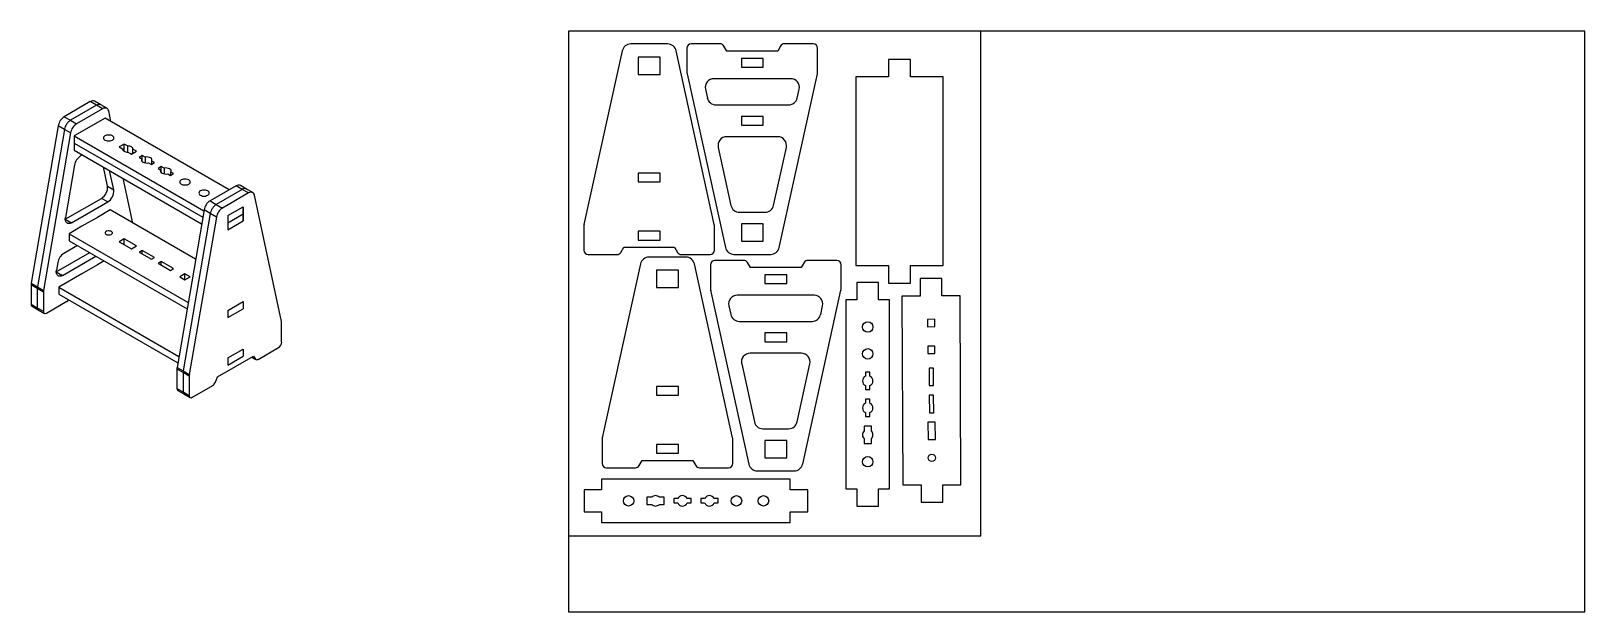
# Model space of a CAD drawing. Header units: millimetres. Extents: x -352 to 718, y -93 to 307.
import ezdxf

# ---------------------------------------------------------------- set-up
doc = ezdxf.new("R2010")
doc.units = ezdxf.units.MM
doc.layers.get('0').update_dxf_attribs({"color": 18, "true_color": 0x000000})
doc.layers.add('Standard', color=18, linetype='Continuous', true_color=0x000000)

msp = doc.modelspace()

# ---------------------------------------------------------------- linework, layer by layer
at = {"color": 18, "linetype": 'Continuous', "lineweight": 25, "true_color": 0x000000}
for p, q in [((54.8, 293.6), (28.5, 174)), ((118.2, 174), (91.9, 293.6)), ((99.4, 295.5), (99.4, 279.1)), ((122.3, 298.5), (102.4, 298.5)), ((186.4, 298.5), (166.5, 298.5)), ((189.4, 279.1), (189.4, 295.5)), ((99.6, 277.9), (125.9, 158.2)), ((170.8, 274.5), (118, 274.5)), ((163, 158.2), (189.3, 277.9)), ((-311.5, 258.7), (-329.4, 248.3)), ((-307.2, 256.2), (-311.5, 258.7)), ((-304.2, 256.5), (-308.5, 259)), ((112.1, 267.2), (113.5, 261.2)), ((175.4, 261.2), (176.7, 267.2)), ((-329.4, 248.3), (-325.2, 245.9)), ((-307.2, 256.2), (-325.2, 245.9)), ((-303, 253.8), (-320.9, 243.4)), ((-303, 253.8), (-307.2, 256.2)), ((-301.3, 247.4), (-306.6, 244.3)), ((-300, 254.1), (-304.2, 256.5)), ((-215.8, 198), (-301.3, 247.4)), ((-297.3, 245), (-298.8, 252.3)), ((119.3, 256.5), (169.5, 256.5)), ((-333.5, 242.1), (-352.2, 133.6)), ((-329.3, 239.6), (-347.9, 131.2)), ((-325.1, 237.2), (-343.7, 128.7)), ((-329.3, 239.6), (-333.5, 242.1)), ((-325.1, 237.2), (-329.3, 239.6)), ((-325.2, 245.9), (-320.9, 243.4)), ((-317.3, 238.2), (-322.6, 235.1)), ((-306.6, 244.3), (-317.3, 238.2)), ((-322.6, 235.1), (-233.2, 183.5)), ((-322.6, 235.1), (-322.6, 230.2)), ((-322.6, 230.2), (-234, 179.1)), ((-322.6, 230.2), (-322.6, 225.3)), ((-322.6, 225.3), (-234.8, 174.6)), ((-288.2, 229.5), (-291.7, 227.5)), ((-291.7, 227.5), (-289.3, 226.1)), ((-289.3, 226), (-289.3, 226.1)), ((-285.8, 228.2), (-288.2, 229.5)), ((-288.2, 224.6), (-288.2, 229.5)), ((-285.8, 228.2), (-285.8, 224)), ((-279.7, 224.6), (-282.1, 226)), ((-282.1, 223.3), (-282.1, 226)), ((120.9, 227.2), (129.7, 187.2)), ((162, 234.5), (126.8, 234.5)), ((159.1, 187.2), (167.9, 227.2)), ((-322.3, 215.1), (-328.6, 178.8)), ((-316.9, 222), (-318.2, 221.3)), ((-287.6, 224.3), (-288.2, 224.6)), ((-288.2, 224.6), (-288.2, 224.6)), ((-288.2, 224.6), (-288.2, 224.6)), ((-285.6, 224), (-283.2, 222.6)), ((-283.2, 222.6), (-279.7, 224.6)), ((-275.7, 221.6), (-277.9, 220.3)), ((-277.9, 220.3), (-275.9, 219.2)), ((-275.9, 217.8), (-275.9, 219.2)), ((-273.8, 220.4), (-275.7, 221.6)), ((-275.7, 217.5), (-275.7, 221.6)), ((-273.8, 220.4), (-273.8, 216.5)), ((-271.3, 216.5), (-269.4, 215.4)), ((-269.4, 215.4), (-267.3, 216.7)), ((-267.3, 216.7), (-269.2, 217.8)), ((-269.2, 215.5), (-269.2, 217.8)), ((-299.6, 200.4), (-302.4, 213.7)), ((-295.3, 198), (-298.2, 211.2)), ((-282.3, 175.1), (-288.9, 205.9)), ((-262.6, 214), (-264.7, 212.7)), ((-264.7, 212.7), (-262.8, 211.6)), ((-262.8, 210.2), (-262.8, 211.6)), ((-260.7, 212.9), (-262.6, 214)), ((-262.6, 209.9), (-262.6, 214)), ((-260.7, 212.9), (-260.7, 209)), ((-258.2, 209), (-256.2, 207.9)), ((-256.2, 207.9), (-254.1, 209.1)), ((-254.1, 209.1), (-256, 210.2)), ((-256, 208), (-256, 210.2)), ((-299.6, 200.4), (-295.3, 198)), ((-211.1, 200.7), (-229, 190.3)), ((-206.8, 198.2), (-224.7, 187.9)), ((-202.6, 195.8), (-220.5, 185.4)), ((-206.8, 198.2), (-211.1, 200.7)), ((-203.8, 198.5), (-208.1, 201)), ((-202.6, 195.8), (-206.8, 198.2)), ((-199.6, 196.1), (-203.8, 198.5)), ((-179.8, 107.4), (-198.4, 194.3)), ((-328.7, 177.7), (-303.7, 192.1)), ((-324.4, 175.3), (-299.5, 189.6)), ((-297.8, 184.1), (-306.6, 179)), ((-299.5, 189.6), (-303.7, 192.1)), ((-239, 150.1), (-297.8, 184.1)), ((-233.1, 184.1), (-251.7, 75.7)), ((-228.9, 181.7), (-233.1, 184.1)), ((-229, 190.3), (-224.7, 187.9)), ((-224.7, 187.9), (-220.5, 185.4)), ((-216.8, 180.2), (-206.2, 186.3)), ((-206.2, 186.3), (-206.2, 181.4)), ((-206.2, 176.5), (-206.2, 186.3)), ((135.6, 182.5), (153.2, 182.5)), ((-328.7, 177.7), (-324.4, 175.3)), ((-317.3, 172.9), (-326.1, 167.7)), ((-306.6, 179), (-317.3, 172.9)), ((-228.9, 181.7), (-247.5, 73.2)), ((-224.6, 179.2), (-243.3, 70.8)), ((-224.6, 179.2), (-228.9, 181.7)), ((-216.8, 175.3), (-206.2, 181.4)), ((-216.8, 180.2), (-216.8, 175.3)), ((-216.8, 180.2), (-216.8, 170.4)), ((-216.8, 170.4), (-206.2, 176.5)), ((-216.8, 175.3), (-216.8, 170.4)), ((-206.2, 181.4), (-206.2, 176.5)), ((28.4, 172.7), (28.4, 156.4)), ((118.4, 156.4), (118.4, 172.7)), ((-326.1, 167.7), (-244.1, 120.4)), ((-326.1, 167.7), (-326.1, 162.8)), ((-326.1, 162.8), (-244.8, 115.9)), ((-288.2, 164.2), (-291.7, 162.2)), ((-291.7, 162.2), (-283.2, 157.3)), ((-279.7, 159.3), (-288.2, 164.2)), ((-288.2, 160.1), (-288.2, 164.2)), ((-334.9, 141.4), (-311.9, 154.7)), ((-330.6, 139), (-307.7, 152.2)), ((-320.4, 159.6), (-329.7, 154.2)), ((-283.2, 157.3), (-279.7, 159.3)), ((-275.7, 156.2), (-277.9, 155)), ((-277.9, 155), (-269.4, 150.1)), ((-267.3, 151.3), (-275.7, 156.2)), ((-275.7, 153.8), (-275.7, 156.2)), ((-269.4, 150.1), (-267.3, 151.3)), ((31.4, 153.4), (51.3, 153.4)), ((95.5, 153.4), (115.4, 153.4)), ((-334.9, 141.4), (-330.6, 139)), ((-333.8, 148), (-334.8, 142.6)), ((-317.3, 140.2), (-333.2, 131)), ((-306.6, 146.3), (-317.3, 140.2)), ((-302, 149), (-306.6, 146.3)), ((-262.6, 148.6), (-264.7, 147.4)), ((-264.7, 147.4), (-256.2, 142.5)), ((-254.1, 143.8), (-262.6, 148.6)), ((-262.6, 146.2), (-262.6, 148.6)), ((-256.2, 142.5), (-254.1, 143.8)), ((-246.3, 140), (-249.8, 138)), ((-242.8, 138), (-246.3, 140)), ((-246.3, 136), (-246.3, 140)), ((67.4, 146.9), (41.1, 27.2)), ((130.8, 27.2), (104.5, 146.9)), ((115.6, 146.4), (115.6, 130)), ((138.4, 149.4), (118.6, 149.4)), ((202.6, 149.4), (182.7, 149.4)), ((205.6, 130), (205.6, 146.4)), ((-348, 130.1), (-352.3, 132.5)), ((-352.3, 132.5), (-352.3, 119.2)), ((-352.2, 133.6), (-347.9, 131.2)), ((-348, 130.1), (-348, 116.7)), ((-343.8, 127.6), (-348, 130.1)), ((-347.9, 131.2), (-343.7, 128.7)), ((-333.2, 131), (-250.4, 83.3)), ((-333.2, 131), (-333.2, 126.1)), ((-249.8, 138), (-246.3, 136)), ((-246.3, 136), (-242.8, 138)), ((115.7, 128.8), (142, 9.1)), ((179.1, 9.1), (205.4, 128.8)), ((-352.3, 119.2), (-348, 116.7)), ((-351.6, 117.8), (-347.4, 115.3)), ((-343.8, 127.6), (-343.8, 114.3)), ((-341.6, 113), (-327.6, 121.2)), ((-333.2, 126.1), (-251.2, 78.8)), ((-216.8, 114.9), (-206.2, 121)), ((-206.2, 121), (-206.2, 116.1)), ((128.3, 118.1), (129.6, 112.1)), ((187, 125.4), (134.1, 125.4)), ((191.5, 112.1), (192.8, 118.1)), ((-348, 116.7), (-343.8, 114.3)), ((-347.4, 115.3), (-343.1, 112.9)), ((-216.8, 110), (-206.2, 116.1)), ((-216.8, 114.9), (-216.8, 110)), ((135.5, 107.4), (185.6, 107.4)), ((-179.7, 93), (-179.7, 106.4)), ((-216.8, 82.2), (-206.2, 88.3)), ((-206.2, 88.3), (-206.2, 83.4)), ((-195.9, 81.2), (-181.8, 89.4)), ((-251.7, 75.7), (-247.5, 73.2)), ((-223.9, 69.2), (-199.2, 83.4)), ((-216.8, 77.3), (-206.2, 83.4)), ((-216.8, 82.2), (-216.8, 77.3)), ((-200.3, 82.8), (-197.4, 81.1)), ((-199.2, 83.4), (-197.7, 81.4)), ((137.1, 78.1), (145.9, 38.1)), ((178.2, 85.4), (142.9, 85.4)), ((175.2, 38.1), (184, 78.1)), ((-247.6, 72.1), (-251.8, 74.5)), ((-251.8, 74.5), (-251.8, 61.2)), ((-243.4, 69.7), (-247.6, 72.1)), ((-247.6, 72.1), (-247.6, 58.8)), ((-247.5, 73.2), (-243.3, 70.8)), ((-243.4, 69.7), (-243.4, 56.3)), ((-225.3, 65.5), (-223.9, 69.2)), ((-251.8, 61.2), (-247.6, 58.8)), ((-251.2, 59.8), (-247, 57.4)), ((-247.6, 58.8), (-243.4, 56.3)), ((-247, 57.4), (-242.7, 54.9)), ((-241.2, 55.1), (-227.2, 63.2)), ((151.7, 33.4), (169.4, 33.4)), ((41, 26), (41, 9.6)), ((131, 9.6), (131, 26)), ((44, 6.6), (63.9, 6.6)), ((108.1, 6.6), (128, 6.6))]:
    msp.add_line(p, q, dxfattribs=at)
at = {"color": 8, "linetype": 'Continuous', "lineweight": 25, "true_color": 0x808080}
msp.add_line((-200.2, 82.8), (-197.7, 81.4), dxfattribs=at)
at = {"color": 18, "linetype": 'Continuous', "lineweight": 25, "true_color": 0x000000}
for points in [[(86.1, 298.4), (60.7, 298.4)], [(163.9, 297), (161.9, 293.5), (126.9, 293.5), (124.9, 297)], [(-298.8, 252.3), (-299.1, 253), (-299.4, 253.5), (-299.8, 253.9), (-300.3, 254.2), (-300.9, 254.3), (-301.6, 254.3), (-302.3, 254.1), (-303, 253.8)], [(-289.3, 226.1), (-289.2, 225.7), (-289, 225.3), (-288.7, 224.9), (-288.2, 224.6), (-287.7, 224.3), (-287, 224.1), (-286.3, 224), (-285.6, 224)], [(-282.1, 226), (-282.1, 226.5), (-282.3, 226.9), (-282.7, 227.2), (-283.1, 227.5), (-283.7, 227.8), (-284.3, 228), (-285, 228.1), (-285.8, 228.2)], [(-283.1, 222.6), (-283.7, 222.9), (-283.8, 222.9)], [(-283.1, 222.6), (-283.7, 222.9), (-283.8, 222.9)], [(-275.9, 219.2), (-276.1, 218.6), (-276.1, 218), (-275.7, 217.5), (-275.1, 217), (-274.3, 216.7), (-273.3, 216.5), (-272.3, 216.4), (-271.3, 216.5)], [(-269.2, 217.8), (-269, 218.3), (-269, 218.9), (-269.4, 219.5), (-270, 220), (-270.8, 220.3), (-271.8, 220.5), (-272.8, 220.6), (-273.8, 220.4)], [(-262.8, 211.6), (-263, 211.1), (-262.9, 210.5), (-262.6, 209.9), (-262, 209.4), (-261.1, 209.1), (-260.2, 208.9), (-259.2, 208.8), (-258.2, 209)], [(-256, 210.2), (-255.8, 210.8), (-255.9, 211.4), (-256.3, 211.9), (-256.9, 212.4), (-257.7, 212.7), (-258.7, 212.9), (-259.7, 213), (-260.7, 212.9)], [(-198.4, 194.3), (-198.6, 195), (-199, 195.6), (-199.4, 196), (-199.9, 196.2), (-200.5, 196.4), (-201.2, 196.3), (-201.9, 196.1), (-202.6, 195.8)], [(-324.4, 175.3), (-325.3, 174.8), (-326.2, 174.7), (-327, 174.8), (-327.7, 175.2), (-328.2, 175.8), (-328.5, 176.6), (-328.7, 177.7), (-328.6, 178.8)], [(53.9, 154.9), (55.9, 158.4), (90.9, 158.4), (92.9, 154.9)], [(98.7, 151.6), (73.3, 151.6)], [(131.8, 153.5), (157.1, 153.5)], [(-330.6, 139), (-331.6, 138.6), (-332.5, 138.4), (-333.3, 138.5), (-333.9, 138.9), (-334.4, 139.5), (-334.8, 140.4), (-334.9, 141.4), (-334.8, 142.6)], [(180.1, 147.9), (178.1, 144.4), (143.1, 144.4), (141, 147.9)], [(225.4, 69.7), (225.4, 72.4), (222.4, 72.4), (222.4, 69.7)], [(222.4, 63.1), (222.4, 60.4), (225.4, 60.4), (225.4, 63.1)], [(225.4, 51.1), (225.4, 53.8), (222.4, 53.8), (222.4, 51.1)], [(222.4, 44.6), (222.4, 41.8), (225.4, 41.8), (225.4, 44.6)], [(226.4, 31.8), (226.4, 35.3), (221.4, 35.3), (221.4, 31.8)], [(221.4, 26.7), (221.4, 23.3), (226.4, 23.3), (226.4, 26.7)], [(66.5, 8.1), (68.5, 11.6), (103.5, 11.6), (105.5, 8.1)], [(147.9, 4.4), (173.2, 4.4)], [(75.2, -13.7), (71.8, -13.7), (71.8, -18.7), (75.2, -18.7)], [(80.4, -18.7), (83.8, -18.7), (83.8, -13.7), (80.4, -13.7)], [(93.1, -14.7), (90.3, -14.7), (90.3, -17.7), (93.1, -17.7)], [(99.6, -17.7), (102.3, -17.7), (102.3, -14.7), (99.6, -14.7)], [(111.6, -14.7), (108.9, -14.7), (108.9, -17.7), (111.6, -17.7)], [(118.2, -17.7), (120.9, -17.7), (120.9, -14.7), (118.2, -14.7)]]:
    msp.add_lwpolyline(points, dxfattribs=at)
for points in [[(80.9, 277.4), (80.9, 289.4), (65.9, 289.4), (65.9, 277.4)], [(136.9, 288.5), (136.9, 282.5), (151.9, 282.5), (151.9, 288.5)], [(215.8, 275.8), (215.8, 145.8), (238.3, 145.8), (238.3, 133.8), (253.3, 133.8), (253.3, 145.8), (275.8, 145.8), (275.8, 275.8), (253.3, 275.8), (253.3, 287.8), (238.3, 287.8), (238.3, 275.8)], [(136.9, 248.5), (136.9, 242.5), (151.9, 242.5), (151.9, 248.5)], [(-301.4, 232.2), (-300.6, 231.9), (-299.8, 231.6), (-298.8, 231.6), (-297.9, 231.6), (-297, 231.9), (-296.3, 232.2), (-295.7, 232.6), (-295.3, 233.1), (-295.2, 233.7), (-295.3, 234.2), (-295.7, 234.7), (-296.3, 235.1), (-297, 235.5), (-297.9, 235.7), (-298.8, 235.7), (-299.8, 235.7), (-300.6, 235.5), (-301.4, 235.1), (-301.9, 234.7), (-302.3, 234.2), (-302.4, 233.7), (-302.3, 233.1), (-301.9, 232.6)], [(-248.8, 201.9), (-248.1, 201.5), (-247.2, 201.3), (-246.3, 201.3), (-245.4, 201.3), (-244.5, 201.5), (-243.7, 201.9), (-243.2, 202.3), (-242.8, 202.8), (-242.7, 203.3), (-242.8, 203.9), (-243.2, 204.4), (-243.7, 204.8), (-244.5, 205.1), (-245.4, 205.3), (-246.3, 205.4), (-247.2, 205.3), (-248.1, 205.1), (-248.8, 204.8), (-249.4, 204.4), (-249.8, 203.9), (-249.9, 203.3), (-249.8, 202.8), (-249.4, 202.3)], [(80.9, 203.4), (80.9, 209.4), (65.9, 209.4), (65.9, 203.4)], [(-235.7, 194.3), (-235, 194), (-234.1, 193.7), (-233.2, 193.7), (-232.2, 193.7), (-231.4, 194), (-230.6, 194.3), (-230, 194.7), (-229.7, 195.2), (-229.6, 195.7), (-229.7, 196.3), (-230, 196.8), (-230.6, 197.2), (-231.4, 197.5), (-232.2, 197.8), (-233.2, 197.8), (-234.1, 197.8), (-235, 197.5), (-235.7, 197.2), (-236.3, 196.8), (-236.6, 196.3), (-236.8, 195.7), (-236.6, 195.2), (-236.3, 194.7)], [(136.9, 174.5), (136.9, 162.5), (151.9, 162.5), (151.9, 174.5)], [(-300.6, 167.3), (-300, 167), (-299.2, 166.9), (-298.4, 166.9), (-297.7, 167), (-297.1, 167.3), (-296.6, 167.7), (-296.3, 168.1), (-296.3, 168.6), (-296.6, 169), (-297.1, 169.4), (-297.7, 169.6), (-298.4, 169.8), (-299.2, 169.8), (-300, 169.6), (-300.6, 169.4), (-301, 169), (-301.3, 168.6), (-301.3, 168.1), (-301, 167.7)], [(80.9, 163.4), (80.9, 169.4), (65.9, 169.4), (65.9, 163.4)], [(93.5, 130.6), (93.5, 142.6), (78.5, 142.6), (78.5, 130.6)], [(153.1, 139.4), (153.1, 133.4), (168.1, 133.4), (168.1, 139.4)], [(231.4, -19.9), (231.4, -7.9), (238.9, -7.9), (238.9, 122.1), (231.4, 122.1), (231.4, 134.1), (216.4, 134.1), (216.4, 122.1), (208.9, 122.1), (208.9, -7.9), (216.4, -7.9), (216.4, -19.9)], [(288.1, -5.1), (287.5, 124.9), (275, 124.9), (275, 136.9), (260, 136.8), (260, 124.8), (247.5, 124.7), (248.1, -5.3), (260.6, -5.2), (260.6, -17.2), (275.6, -17.1), (275.6, -5.1)], [(265.1, 108.7), (265.1, 103.7), (270.1, 103.8), (270.1, 108.8)], [(153.1, 99.4), (153.1, 93.4), (168.1, 93.4), (168.1, 99.4)], [(265.2, 90.2), (265.2, 85.2), (270.2, 85.2), (270.2, 90.2)], [(266.3, 75.1), (266.3, 63.1), (269.3, 63.1), (269.3, 75.1)], [(93.5, 56.6), (93.5, 62.6), (78.5, 62.6), (78.5, 56.6)], [(266.3, 56.5), (266.4, 44.5), (269.4, 44.5), (269.3, 56.5)], [(265.4, 38), (265.5, 26), (270.5, 26), (270.4, 38)], [(93.5, 16.6), (93.5, 22.6), (78.5, 22.6), (78.5, 16.6)], [(153.1, 25.4), (153.1, 13.4), (168.1, 13.4), (168.1, 25.4)], [(28.6, -23.7), (40.6, -23.7), (40.6, -31.2), (170.6, -31.2), (170.6, -23.7), (182.6, -23.7), (182.6, -8.7), (170.6, -8.7), (170.6, -1.2), (40.6, -1.2), (40.6, -8.7), (28.6, -8.7)]]:
    msp.add_lwpolyline(points, close=True, dxfattribs=at)
for centre, radius in [((223.9, 103.5), 3.6), ((223.9, 85), 3.6), ((223.9, 10.7), 3.6), ((268, 13.4), 2.5), ((59.2, -16.2), 3.6), ((133.5, -16.2), 3.6), ((152.1, -16.2), 3.6)]:
    msp.add_circle(centre, radius, dxfattribs=at)
for centre, radius, start, end in [((60.7, 292.4), 6, 90, 167.5926), ((86.1, 292.4), 6, 12.4074, 90), ((102.4, 295.5), 3, 90, 180), ((122.3, 295.5), 3, 30, 90), ((166.5, 295.5), 3, 90, 150), ((186.4, 295.5), 3, 0, 90), ((105.4, 279.1), 6, 180, 192.4074), ((183.4, 279.1), 6, 347.5926, 0), ((118, 268.5), 6, 90, 192.4074), ((170.8, 268.5), 6, 347.5926, 90), ((-309.7, 256.3), 2.95, 64.9619, 126.3483), ((119.3, 262.5), 6, 192.4074, 270), ((169.5, 262.5), 6, 270, 347.5926), ((-324.3, 240.4), 9.4, 122.9292, 169.8883), ((-305.5, 253.7), 3.03, 65.8099, 125.5003), ((-305.5, 253.8), 2.95, 64.9619, 126.3483), ((-320, 238), 9.4, 122.9292, 169.8883), ((-315.8, 235.5), 9.4, 122.9292, 169.8883), ((126.8, 228.5), 6, 90, 192.4074), ((162, 228.5), 6, 347.5926, 90), ((-313.1, 213.4), 9.4, 122.929, 169.8884), ((-308.4, 199.6), 8.81, 301.6555, 5.527), ((-304.1, 197.1), 8.81, 301.6555, 5.527), ((-209.3, 198.3), 2.95, 64.9619, 126.3483), ((-205.1, 195.9), 2.95, 64.9619, 126.3483), ((-205.1, 195.8), 3.03, 65.8099, 125.5003), ((-223.9, 182.5), 9.4, 122.9292, 169.8883), ((-219.6, 180), 9.4, 122.9292, 169.8883), ((-215.4, 177.6), 9.4, 122.9292, 169.8883), ((135.6, 188.5), 6, 192.4074, 270), ((153.2, 188.5), 6, 270, 347.5926), ((34.4, 172.7), 6, 167.5926, 180), ((112.4, 172.7), 6, 0, 12.4074), ((-324.6, 146.3), 9.4, 122.9289, 169.8885), ((31.4, 156.4), 3, 180, 270), ((51.3, 156.4), 3, 270, 330), ((73.3, 145.6), 6, 90, 167.5926), ((95.5, 156.4), 3, 210, 270), ((98.7, 145.6), 6, 12.4074, 90), ((115.4, 156.4), 3, 270, 0), ((131.8, 159.5), 6, 192.4074, 270), ((157.1, 159.5), 6, 270, 347.5926), ((118.6, 146.4), 3, 90, 180), ((138.4, 146.4), 3, 30, 90), ((182.7, 146.4), 3, 90, 150), ((202.6, 146.4), 3, 0, 90), ((-345.7, 132.5), 6.58, 170.0424, 179.7541), ((-341.4, 130), 6.58, 170.0424, 179.7541), ((-337.2, 127.6), 6.58, 170.0424, 179.7541), ((121.6, 130), 6, 180, 192.4074), ((199.6, 130), 6, 347.5926, 0), ((-350.8, 119), 1.46, 173.3106, 235.3774), ((-329.7, 124.6), 4.07, 301.482, 323.7283), ((134.1, 119.4), 6, 90, 192.4074), ((187, 119.4), 6, 347.5926, 90), ((-346.6, 116.5), 1.42, 172.3316, 236.3564), ((-346.6, 116.5), 1.46, 173.3106, 235.3774), ((-342.5, 114.1), 1.31, 170.7859, 309.2035), ((-184.5, 106.4), 4.77, 359.6608, 11.7088), ((135.5, 113.4), 6, 192.4074, 270), ((185.6, 113.4), 6, 270, 347.5926), ((-184.3, 93.2), 4.61, 302.6056, 357.3944), ((-245.3, 74.5), 6.58, 170.0424, 179.7541), ((-196.7, 82.3), 1.32, 220.5322, 309.2488), ((142.9, 79.4), 6, 90, 192.4074), ((178.2, 79.4), 6, 347.5926, 90), ((-241, 72.1), 6.58, 170.0424, 179.7541), ((-236.8, 69.6), 6.58, 170.0424, 179.7541), ((-229.7, 67.1), 4.6, 302.6378, 339.773), ((223.9, 66.4), 3.6, 114.6243, 245.3757), ((223.9, 66.4), 3.6, 294.6243, 65.3757), ((-250.4, 61), 1.46, 173.3106, 235.3774), ((-246.2, 58.6), 1.46, 173.3106, 235.3774), ((-246.2, 58.6), 1.42, 172.3316, 236.3564), ((-242.1, 56.1), 1.31, 170.7859, 309.2035), ((223.9, 47.8), 3.6, 114.6243, 245.3757), ((223.9, 47.8), 3.6, 294.6243, 65.3757), ((151.7, 39.4), 6, 192.4074, 270), ((169.4, 39.4), 6, 270, 347.5926), ((47, 26), 6, 167.5926, 180), ((125, 26), 6, 0, 12.4074), ((223.9, 29.3), 3.6, 133.983, 226.017), ((223.9, 29.3), 3.6, 313.983, 46.017), ((44, 9.6), 3, 180, 270), ((63.9, 9.6), 3, 270, 330), ((108.1, 9.6), 3, 210, 270), ((128, 9.6), 3, 270, 0), ((147.9, 10.4), 6, 192.4074, 270), ((173.2, 10.4), 6, 270, 347.5926), ((77.8, -16.2), 3.6, 43.983, 136.017), ((77.8, -16.2), 3.6, 223.983, 316.017), ((96.3, -16.2), 3.6, 24.6243, 155.3757), ((96.3, -16.2), 3.6, 204.6243, 335.3757), ((114.9, -16.2), 3.6, 24.6243, 155.3757), ((114.9, -16.2), 3.6, 204.6243, 335.3757)]:
    msp.add_arc(centre, radius, start, end, dxfattribs=at)
at = {"layer": 'Standard'}
for points in [[(17.8, -40.4), (301.8, -40.4), (301.8, 307.3), (17.8, 307.3)], [(17.8, -92.7), (717.8, -92.7), (717.8, 307.3), (17.8, 307.3)]]:
    msp.add_lwpolyline(points, close=True, dxfattribs=at)

doc.saveas('drawing.dxf')
